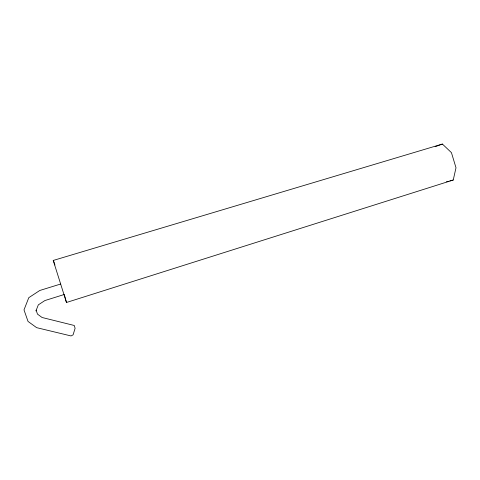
<?xml version="1.0" encoding="UTF-8"?>
<svg xmlns="http://www.w3.org/2000/svg" width="480" height="480" viewBox="0 0 480 480"><rect width="100%" height="100%" fill="white"/><g stroke="black" fill="none" stroke-linecap="round" stroke-linejoin="round"><path stroke-width="0.72" d="M66.474 302.484L53.226 260.454L442.398 144.054L451.44 152.64L456 167.772L453.24 180.024L66.474 302.484L64.362 294.786M35.94 310.908L38.334 304.86L44.862 300.57L64.08 294.546M435.132 146.7L442.398 144.054M60.54 284.064L39.786 290.478L28.788 297.678L24 309.894L28.038 321.438L36.642 327.66L71.046 335.946L73.086 334.842L75.096 328.326L74.28 325.488L42.078 317.496L37.482 314.118L36.12 310.134M446.448 181.794L448.488 181.266M449.844 180.912L453.24 180.024M53.226 260.454L53.61 260.946M53.826 261.624L54.936 264.996"/></g></svg>
